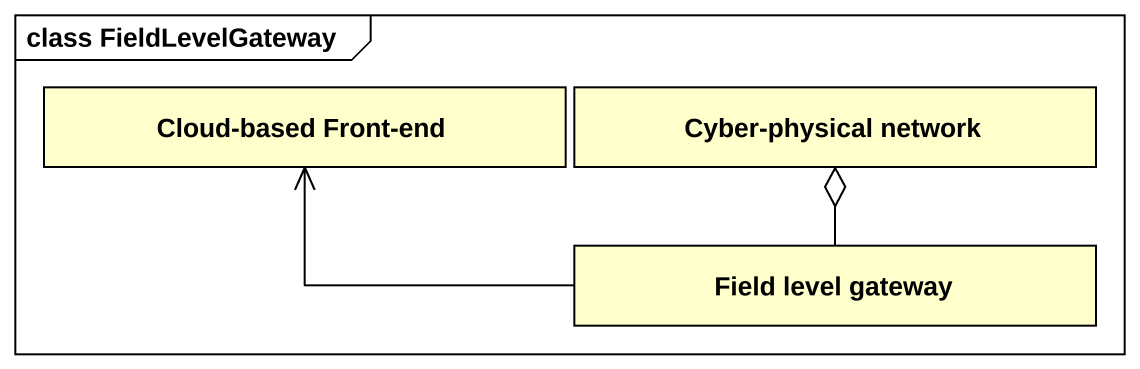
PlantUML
@startuml
mainframe class FieldLevelGateway
hide circle
hide empty members
class "Cloud-based Front-end" as Cloud_based_Front_end
class "Cyber-physical network" as Cyber_physical_network
class "Field level gateway" as Field_level_gateway
Field_level_gateway -left-> Cloud_based_Front_end
Field_level_gateway -up-o Cyber_physical_network
@enduml
